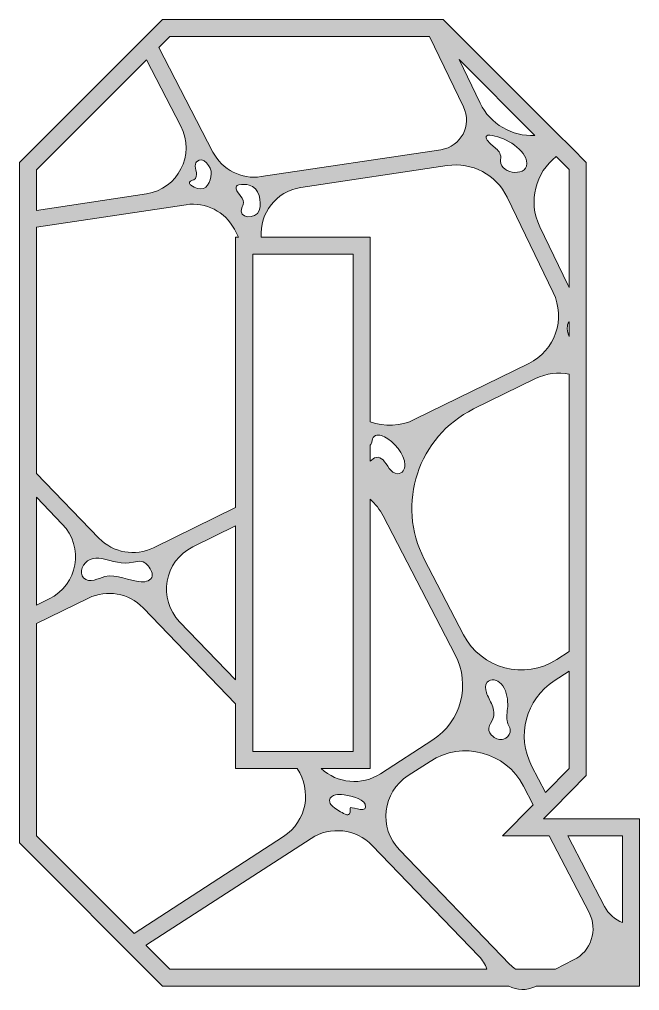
# Model space of a CAD drawing. Extents: x -1650 to 2650, y -4022 to 3022.
# Drawn here: x -1650 to -1365.4, y -1823 to -1377.5 of the extents above; entities that cross this region are included whole.
import ezdxf

# ---------------------------------------------------------------- set-up
doc = ezdxf.new("R2010")
doc.units = 0
doc.header["$MEASUREMENT"] = 0
doc.layers.add('Layer 1', color=7, linetype='Continuous')

msp = doc.modelspace()

# ---------------------------------------------------------------- hatches: boundary and pattern name
at = {"layer": 'Layer 1', "true_color": 0xffffff}
h = msp.add_hatch(color=7, dxfattribs=at)
h.dxf.hatch_style = 2
edge = h.paths.add_edge_path()
edge.add_spline(control_points=[(-1402.35, -1744.16), (-1402.35, -1744.16), (-1409.41, -1744.16), (-1409.41, -1744.16), (-1409.41, -1744.16), (-1404.78, -1739.48), (-1404.78, -1739.48), (-1404.78, -1739.48), (-1389.83, -1724.39), (-1389.83, -1724.39), (-1389.83, -1724.39), (-1389.83, -1671.42), (-1389.83, -1671.42), (-1389.83, -1671.42), (-1389.83, -1662.35), (-1389.83, -1662.35), (-1389.83, -1662.35), (-1389.83, -1543.3), (-1389.83, -1543.3), (-1389.83, -1543.3), (-1389.83, -1508.93), (-1389.83, -1508.93), (-1389.83, -1508.93), (-1389.83, -1443.14), (-1389.83, -1443.14), (-1389.83, -1443.14), (-1396.51, -1436.47), (-1396.51, -1436.47), (-1396.51, -1436.47), (-1403.65, -1429.33), (-1403.65, -1429.33), (-1403.65, -1429.33), (-1455.55, -1377.49), (-1455.55, -1377.49), (-1455.55, -1377.49), (-1457.15, -1377.49), (-1457.15, -1377.49), (-1457.15, -1377.49), (-1465.6, -1377.49), (-1465.6, -1377.49), (-1465.6, -1377.49), (-1584.28, -1377.49), (-1584.28, -1377.49), (-1584.28, -1377.49), (-1595.53, -1388.74), (-1595.53, -1388.74), (-1595.53, -1388.74), (-1650, -1443.2), (-1650, -1443.2), (-1650, -1443.2), (-1650, -1466.25), (-1650, -1466.25), (-1650, -1466.25), (-1650, -1473.95), (-1650, -1473.95), (-1650, -1473.95), (-1650, -1577.61), (-1650, -1577.61), (-1650, -1577.61), (-1650, -1588.57), (-1650, -1588.57), (-1650, -1588.57), (-1650, -1650.06), (-1650, -1650.06), (-1650, -1650.06), (-1650, -1658.54), (-1650, -1658.54), (-1650, -1658.54), (-1650, -1755.27), (-1650, -1755.27), (-1650, -1755.27), (-1584.28, -1820.99), (-1584.28, -1820.99), (-1584.28, -1820.99), (-1434.87, -1820.99), (-1434.87, -1820.99), (-1434.87, -1820.99), (-1426.69, -1820.99), (-1426.69, -1820.99), (-1426.69, -1820.99), (-1425.41, -1820.99), (-1425.41, -1820.99), (-1425.41, -1820.99), (-1425.41, -1821), (-1425.4, -1821), (-1421.72, -1822.93), (-1417.14, -1823.02), (-1413.39, -1821.23), (-1413.24, -1821.15), (-1413.07, -1821.07), (-1412.91, -1820.99), (-1412.91, -1820.99), (-1406.76, -1820.99), (-1406.76, -1820.99), (-1406.76, -1820.99), (-1397.89, -1820.99), (-1397.89, -1820.99), (-1397.89, -1820.99), (-1371.11, -1820.99), (-1371.11, -1820.99), (-1371.11, -1820.99), (-1365.39, -1820.99), (-1365.39, -1820.99), (-1365.39, -1820.99), (-1365.39, -1792.93), (-1365.39, -1792.93), (-1365.39, -1792.93), (-1365.39, -1744.16), (-1365.39, -1744.16), (-1365.39, -1744.16), (-1402.35, -1744.16), (-1402.35, -1744.16)], knot_values=[0, 0, 0, 0, 1, 1, 1, 2, 2, 2, 3, 3, 3, 4, 4, 4, 5, 5, 5, 6, 6, 6, 7, 7, 7, 8, 8, 8, 9, 9, 9, 10, 10, 10, 11, 11, 11, 12, 12, 12, 13, 13, 13, 14, 14, 14, 15, 15, 15, 16, 16, 16, 17, 17, 17, 18, 18, 18, 19, 19, 19, 20, 20, 20, 21, 21, 21, 22, 22, 22, 23, 23, 23, 24, 24, 24, 25, 25, 25, 26, 26, 26, 27, 27, 27, 28, 28, 28, 29, 29, 29, 30, 30, 30, 31, 31, 31, 32, 32, 32, 33, 33, 33, 34, 34, 34, 35, 35, 35, 36, 36, 36, 37, 37, 37, 37], degree=3, periodic=1)
edge = h.paths.add_edge_path()
edge.add_spline(control_points=[(-1373.25, -1752.02), (-1373.25, -1752.02), (-1373.25, -1791.85), (-1373.25, -1791.85), (-1376.67, -1790.47), (-1379.63, -1787.91), (-1381.46, -1784.38), (-1381.46, -1784.38), (-1398.26, -1752.02), (-1398.26, -1752.02), (-1398.26, -1752.02), (-1373.25, -1752.02), (-1373.25, -1752.02)], knot_values=[0, 0, 0, 0, 1, 1, 1, 2, 2, 2, 3, 3, 3, 4, 4, 4, 4], degree=3, periodic=1)
edge = h.paths.add_edge_path()
edge.add_spline(control_points=[(-1397.69, -1721.16), (-1397.69, -1721.16), (-1408.58, -1732.16), (-1408.58, -1732.16), (-1408.58, -1732.16), (-1414.92, -1719.96), (-1414.92, -1719.96), (-1422.04, -1706.25), (-1417.57, -1689.38), (-1404.61, -1680.99), (-1404.61, -1680.99), (-1397.69, -1676.5), (-1397.69, -1676.5), (-1397.69, -1676.5), (-1397.69, -1721.16), (-1397.69, -1721.16)], knot_values=[0, 0, 0, 0, 1, 1, 1, 2, 2, 2, 3, 3, 3, 4, 4, 4, 5, 5, 5, 5], degree=3, periodic=1)
edge = h.paths.add_edge_path()
edge.add_spline(control_points=[(-1397.69, -1667.44), (-1397.69, -1667.44), (-1403.31, -1671.08), (-1403.31, -1671.08), (-1418.16, -1680.69), (-1438.05, -1675.43), (-1446.19, -1659.74), (-1446.19, -1659.74), (-1464.19, -1625.08), (-1464.19, -1625.08), (-1477.31, -1599.84), (-1467.08, -1568.74), (-1441.54, -1556.21), (-1441.54, -1556.21), (-1413.16, -1542.28), (-1413.16, -1542.28), (-1408.17, -1539.82), (-1402.75, -1539.24), (-1397.69, -1540.25), (-1397.69, -1540.25), (-1397.69, -1667.44), (-1397.69, -1667.44)], knot_values=[0, 0, 0, 0, 1, 1, 1, 2, 2, 2, 3, 3, 3, 4, 4, 4, 5, 5, 5, 6, 6, 6, 7, 7, 7, 7], degree=3, periodic=1)
edge = h.paths.add_edge_path()
edge.add_spline(control_points=[(-1433.09, -1692.09), (-1433.88, -1690.1), (-1435.02, -1688.26), (-1435.7, -1686.22), (-1436.21, -1684.69), (-1436.39, -1682.84), (-1435.37, -1681.6), (-1434.6, -1680.65), (-1433.26, -1680.28), (-1432.06, -1680.49), (-1430.86, -1680.68), (-1429.79, -1681.39), (-1428.95, -1682.27), (-1426.59, -1684.73), (-1425.96, -1688.36), (-1425.9, -1691.76), (-1425.86, -1694.19), (-1426.66, -1696.91), (-1426.23, -1699.28), (-1425.9, -1701.13), (-1424.42, -1702.45), (-1424.83, -1704.5), (-1425.14, -1706.01), (-1426.37, -1707.32), (-1427.87, -1707.71), (-1429.49, -1708.15), (-1431.27, -1707.55), (-1432.6, -1706.5), (-1433.79, -1705.55), (-1434.73, -1704.1), (-1434.59, -1702.57), (-1434.44, -1701.02), (-1433.24, -1699.8), (-1432.67, -1698.35), (-1431.86, -1696.36), (-1432.3, -1694.08), (-1433.09, -1692.09)], knot_values=[0, 0, 0, 0, 1, 1, 1, 2, 2, 2, 3, 3, 3, 4, 4, 4, 5, 5, 5, 6, 6, 6, 7, 7, 7, 8, 8, 8, 9, 9, 9, 10, 10, 10, 11, 11, 11, 12, 12, 12, 12], degree=3, periodic=1)
edge = h.paths.add_edge_path()
edge.add_spline(control_points=[(-1498.19, -1740.73), (-1498.19, -1741.32), (-1498.38, -1742), (-1498.91, -1742.25), (-1499.39, -1742.48), (-1499.96, -1742.29), (-1500.45, -1742.07), (-1502.49, -1741.18), (-1504.39, -1740.01), (-1506.1, -1738.6), (-1506.75, -1738.07), (-1507.4, -1737.45), (-1507.61, -1736.64), (-1507.93, -1735.4), (-1507.07, -1734.08), (-1505.91, -1733.5), (-1504.76, -1732.92), (-1503.41, -1732.94), (-1502.13, -1733.07), (-1499.53, -1733.35), (-1492.41, -1734.64), (-1491.35, -1737.52), (-1489.72, -1741.99), (-1496.65, -1738.9), (-1498.13, -1739.03), (-1498.29, -1739.62), (-1498.19, -1740.11), (-1498.19, -1740.73)], knot_values=[0, 0, 0, 0, 1, 1, 1, 2, 2, 2, 3, 3, 3, 4, 4, 4, 5, 5, 5, 6, 6, 6, 7, 7, 7, 8, 8, 8, 9, 9, 9, 9], degree=3, periodic=1)
edge = h.paths.add_edge_path()
edge.add_spline(control_points=[(-1511.52, -1721.16), (-1511.52, -1721.16), (-1489.05, -1721.16), (-1489.05, -1721.16), (-1489.05, -1721.16), (-1489.05, -1597.63), (-1489.05, -1597.63), (-1486.66, -1599.71), (-1484.61, -1602.28), (-1483.06, -1605.28), (-1483.06, -1605.28), (-1449.97, -1668.99), (-1449.97, -1668.99), (-1442.85, -1682.7), (-1447.3, -1699.57), (-1460.27, -1707.96), (-1460.27, -1707.96), (-1484.32, -1723.54), (-1484.32, -1723.54), (-1492.91, -1729.1), (-1504.11, -1728.06), (-1511.52, -1721.16)], knot_values=[0, 0, 0, 0, 1, 1, 1, 2, 2, 2, 3, 3, 3, 4, 4, 4, 5, 5, 5, 6, 6, 6, 7, 7, 7, 7], degree=3, periodic=1)
h.paths.add_polyline_path([(-1529.72, -1713.3), (-1542.92, -1713.3), (-1542.92, -1699.61), (-1542.92, -1688.64), (-1542.92, -1605.98), (-1542.92, -1597.5), (-1542.92, -1490.01), (-1542.92, -1485.18), (-1536.85, -1485.18), (-1496.91, -1485.18), (-1496.91, -1557.59), (-1496.91, -1574.22), (-1496.91, -1581.01), (-1496.91, -1592.86), (-1496.91, -1713.3), (-1519.14, -1713.3)])
edge = h.paths.add_edge_path()
edge.add_spline(control_points=[(-1550.78, -1680.5), (-1550.78, -1680.5), (-1576.46, -1653.86), (-1576.46, -1653.86), (-1586.63, -1643.32), (-1583.58, -1625.93), (-1570.44, -1619.48), (-1570.44, -1619.48), (-1550.78, -1609.83), (-1550.78, -1609.83), (-1550.78, -1609.83), (-1550.78, -1680.5), (-1550.78, -1680.5)], knot_values=[0, 0, 0, 0, 1, 1, 1, 2, 2, 2, 3, 3, 3, 4, 4, 4, 4], degree=3, periodic=1)
edge = h.paths.add_edge_path()
edge.add_spline(control_points=[(-1548.4, -1458.69), (-1549.22, -1457.6), (-1550.21, -1456.55), (-1550.49, -1455.22), (-1550.6, -1454.67), (-1550.55, -1454.02), (-1550.1, -1453.66), (-1549.86, -1453.47), (-1549.54, -1453.4), (-1549.23, -1453.36), (-1547.68, -1453.11), (-1546.06, -1453.07), (-1544.54, -1453.5), (-1539.92, -1454.79), (-1538.6, -1460.99), (-1539.98, -1465.18), (-1541.41, -1469.53), (-1549.84, -1468.76), (-1547.98, -1463.88), (-1547.8, -1463.39), (-1547.48, -1462.96), (-1547.32, -1462.46), (-1546.88, -1461.17), (-1547.58, -1459.78), (-1548.4, -1458.69)], knot_values=[0, 0, 0, 0, 1, 1, 1, 2, 2, 2, 3, 3, 3, 4, 4, 4, 5, 5, 5, 6, 6, 6, 7, 7, 7, 8, 8, 8, 8], degree=3, periodic=1)
edge = h.paths.add_edge_path()
edge.add_spline(control_points=[(-1520.81, -1454.58), (-1520.81, -1454.58), (-1453.69, -1444.53), (-1453.69, -1444.53), (-1442.33, -1442.82), (-1431.18, -1448.71), (-1426.18, -1459.06), (-1426.18, -1459.06), (-1405.01, -1502.84), (-1405.01, -1502.84), (-1399.19, -1514.9), (-1404.19, -1529.39), (-1416.21, -1535.29), (-1416.21, -1535.29), (-1468.48, -1560.95), (-1468.48, -1560.95), (-1475.15, -1564.23), (-1482.55, -1564.42), (-1489.05, -1562.07), (-1489.05, -1562.07), (-1489.05, -1477.32), (-1489.05, -1477.32), (-1489.05, -1477.32), (-1539, -1477.32), (-1539, -1477.32), (-1539.79, -1466.63), (-1532.33, -1456.32), (-1520.81, -1454.58)], knot_values=[0, 0, 0, 0, 1, 1, 1, 2, 2, 2, 3, 3, 3, 4, 4, 4, 5, 5, 5, 6, 6, 6, 7, 7, 7, 8, 8, 8, 9, 9, 9, 9], degree=3, periodic=1)
edge = h.paths.add_edge_path()
edge.add_spline(control_points=[(-1431.84, -1436.23), (-1433.27, -1435.04), (-1434.9, -1433.94), (-1435.66, -1432.24), (-1435.8, -1431.92), (-1435.9, -1431.56), (-1435.79, -1431.23), (-1435.57, -1430.6), (-1434.72, -1430.51), (-1434.04, -1430.57), (-1428.35, -1431.11), (-1418.69, -1436.12), (-1417.28, -1442.31), (-1415.52, -1450.01), (-1429.26, -1448.82), (-1429.26, -1442.48), (-1429.26, -1441.93), (-1429.12, -1441.41), (-1429.1, -1440.86), (-1429.03, -1439), (-1430.41, -1437.42), (-1431.84, -1436.23)], knot_values=[0, 0, 0, 0, 1, 1, 1, 2, 2, 2, 3, 3, 3, 4, 4, 4, 5, 5, 5, 6, 6, 6, 7, 7, 7, 7], degree=3, periodic=1)
edge = h.paths.add_edge_path()
edge.add_spline(control_points=[(-1489.05, -1572.82), (-1488.87, -1572.65), (-1488.71, -1572.44), (-1488.58, -1572.2), (-1488.09, -1571.3), (-1488.2, -1570.14), (-1487.64, -1569.28), (-1486.62, -1567.68), (-1484.17, -1568.05), (-1482.48, -1568.91), (-1478.25, -1571.06), (-1473.13, -1576.77), (-1473.06, -1581.87), (-1473.02, -1583.85), (-1474.21, -1585.86), (-1476.46, -1585.9), (-1479.66, -1585.96), (-1481.17, -1581.52), (-1483.11, -1579.59), (-1483.94, -1578.78), (-1485.1, -1578.19), (-1486.24, -1578.4), (-1487.34, -1578.61), (-1488.16, -1579.48), (-1489.05, -1580.16), (-1489.05, -1580.16), (-1489.05, -1572.82), (-1489.05, -1572.82)], knot_values=[0, 0, 0, 0, 1, 1, 1, 2, 2, 2, 3, 3, 3, 4, 4, 4, 5, 5, 5, 6, 6, 6, 7, 7, 7, 8, 8, 8, 9, 9, 9, 9], degree=3, periodic=1)
edge = h.paths.add_edge_path()
edge.add_spline(control_points=[(-1397.69, -1523.01), (-1398.26, -1521.37), (-1398.73, -1519.71), (-1398.51, -1518.02), (-1398.44, -1517.45), (-1398.28, -1516.87), (-1397.92, -1516.41), (-1397.85, -1516.33), (-1397.77, -1516.25), (-1397.69, -1516.18), (-1397.69, -1516.18), (-1397.69, -1523.01), (-1397.69, -1523.01)], knot_values=[0, 0, 0, 0, 1, 1, 1, 2, 2, 2, 3, 3, 3, 4, 4, 4, 4], degree=3, periodic=1)
edge = h.paths.add_edge_path()
edge.add_spline(control_points=[(-1397.69, -1446.4), (-1397.69, -1446.4), (-1397.69, -1500.41), (-1397.69, -1500.41), (-1397.91, -1500.02), (-1398.11, -1499.62), (-1398.31, -1499.22), (-1398.31, -1499.22), (-1411.19, -1472.57), (-1411.19, -1472.57), (-1416.84, -1460.9), (-1413, -1447.68), (-1403.68, -1440.42), (-1403.68, -1440.42), (-1397.69, -1446.4), (-1397.69, -1446.4)], knot_values=[0, 0, 0, 0, 1, 1, 1, 2, 2, 2, 3, 3, 3, 4, 4, 4, 5, 5, 5, 5], degree=3, periodic=1)
edge = h.paths.add_edge_path()
edge.add_spline(control_points=[(-1413.41, -1430.69), (-1423.94, -1431.31), (-1433.92, -1425.54), (-1438.57, -1415.91), (-1438.57, -1415.91), (-1448.26, -1395.88), (-1448.26, -1395.88), (-1448.26, -1395.88), (-1413.41, -1430.69), (-1413.41, -1430.69)], knot_values=[0, 0, 0, 0, 1, 1, 1, 2, 2, 2, 3, 3, 3, 3], degree=3, periodic=1)
edge = h.paths.add_edge_path()
edge.add_spline(control_points=[(-1581.03, -1385.34), (-1581.03, -1385.34), (-1461.81, -1385.34), (-1461.81, -1385.34), (-1461.81, -1385.34), (-1446.19, -1417.64), (-1446.19, -1417.64), (-1442.16, -1426), (-1447.37, -1435.88), (-1456.56, -1437.26), (-1456.56, -1437.26), (-1539.03, -1449.62), (-1539.03, -1449.62), (-1548.08, -1450.98), (-1556.98, -1446.44), (-1561.2, -1438.32), (-1561.2, -1438.32), (-1586.09, -1390.4), (-1586.09, -1390.4), (-1586.09, -1390.4), (-1586.09, -1390.4), (-1586.09, -1390.4), (-1586.09, -1390.4), (-1581.03, -1385.34), (-1581.03, -1385.34)], knot_values=[0, 0, 0, 0, 1, 1, 1, 2, 2, 2, 3, 3, 3, 4, 4, 4, 5, 5, 5, 6, 6, 6, 7, 7, 7, 8, 8, 8, 8], degree=3, periodic=1)
edge = h.paths.add_edge_path()
edge.add_spline(control_points=[(-1568.79, -1447.65), (-1568.98, -1446.4), (-1569.46, -1445.15), (-1569.24, -1443.91), (-1569.16, -1443.52), (-1569.02, -1443.14), (-1568.75, -1442.84), (-1565.71, -1439.5), (-1561.66, -1445.5), (-1561.93, -1448.3), (-1562.25, -1451.81), (-1564.08, -1456.34), (-1568.24, -1455.03), (-1569.33, -1454.69), (-1570.35, -1454.16), (-1571.26, -1453.47), (-1571.61, -1453.21), (-1571.97, -1452.86), (-1571.96, -1452.42), (-1571.95, -1451.99), (-1571.57, -1451.64), (-1571.17, -1451.47), (-1570.76, -1451.29), (-1570.32, -1451.23), (-1569.93, -1451.02), (-1568.82, -1450.42), (-1568.6, -1448.9), (-1568.79, -1447.65)], knot_values=[0, 0, 0, 0, 1, 1, 1, 2, 2, 2, 3, 3, 3, 4, 4, 4, 5, 5, 5, 6, 6, 6, 7, 7, 7, 8, 8, 8, 9, 9, 9, 9], degree=3, periodic=1)
edge = h.paths.add_edge_path()
edge.add_spline(control_points=[(-1642.14, -1446.45), (-1642.14, -1446.45), (-1591.73, -1396.04), (-1591.73, -1396.04), (-1591.73, -1396.04), (-1575.92, -1426.49), (-1575.92, -1426.49), (-1569.15, -1439.52), (-1577.22, -1455.34), (-1591.74, -1457.52), (-1591.74, -1457.52), (-1642.14, -1465.07), (-1642.14, -1465.07), (-1642.14, -1465.07), (-1642.14, -1446.45), (-1642.14, -1446.45)], knot_values=[0, 0, 0, 0, 1, 1, 1, 2, 2, 2, 3, 3, 3, 4, 4, 4, 5, 5, 5, 5], degree=3, periodic=1)
edge = h.paths.add_edge_path()
edge.add_spline(control_points=[(-1642.14, -1472.77), (-1642.14, -1472.77), (-1573.52, -1462.49), (-1573.52, -1462.49), (-1564.47, -1461.13), (-1555.56, -1465.67), (-1551.35, -1473.78), (-1551.35, -1473.78), (-1549.52, -1477.32), (-1549.52, -1477.32), (-1549.52, -1477.32), (-1550.78, -1477.32), (-1550.78, -1477.32), (-1550.78, -1477.32), (-1550.78, -1601.35), (-1550.78, -1601.35), (-1550.78, -1601.35), (-1588.44, -1619.84), (-1588.44, -1619.84), (-1596.87, -1623.98), (-1606.99, -1622.2), (-1613.51, -1615.45), (-1613.51, -1615.45), (-1642.14, -1585.75), (-1642.14, -1585.75), (-1642.14, -1585.75), (-1642.14, -1472.77), (-1642.14, -1472.77)], knot_values=[0, 0, 0, 0, 1, 1, 1, 2, 2, 2, 3, 3, 3, 4, 4, 4, 5, 5, 5, 6, 6, 6, 7, 7, 7, 8, 8, 8, 9, 9, 9, 9], degree=3, periodic=1)
edge = h.paths.add_edge_path()
edge.add_spline(control_points=[(-1589.04, -1632.85), (-1589.4, -1634.92), (-1592.04, -1635.64), (-1594.14, -1635.5), (-1599.79, -1635.11), (-1605.3, -1631.76), (-1610.81, -1633.1), (-1612.49, -1633.5), (-1614.03, -1634.32), (-1615.71, -1634.72), (-1617.38, -1635.1), (-1619.34, -1634.97), (-1620.53, -1633.73), (-1621.66, -1632.55), (-1621.76, -1630.65), (-1621.21, -1629.11), (-1619.89, -1625.39), (-1615.67, -1623.98), (-1612.16, -1624.8), (-1607.04, -1625.99), (-1603.1, -1627.68), (-1597.66, -1626.54), (-1596.4, -1626.29), (-1595.12, -1625.92), (-1593.87, -1626.18), (-1591.92, -1626.58), (-1590.58, -1628.36), (-1589.69, -1630.14), (-1589.26, -1630.98), (-1588.88, -1631.92), (-1589.04, -1632.85)], knot_values=[0, 0, 0, 0, 1, 1, 1, 2, 2, 2, 3, 3, 3, 4, 4, 4, 5, 5, 5, 6, 6, 6, 7, 7, 7, 8, 8, 8, 9, 9, 9, 10, 10, 10, 10], degree=3, periodic=1)
edge = h.paths.add_edge_path()
edge.add_spline(control_points=[(-1642.14, -1596.71), (-1642.14, -1596.71), (-1630.32, -1608.98), (-1630.32, -1608.98), (-1620.15, -1619.52), (-1623.2, -1636.91), (-1636.35, -1643.36), (-1636.35, -1643.36), (-1642.14, -1646.2), (-1642.14, -1646.2), (-1642.14, -1646.2), (-1642.14, -1596.71), (-1642.14, -1596.71)], knot_values=[0, 0, 0, 0, 1, 1, 1, 2, 2, 2, 3, 3, 3, 4, 4, 4, 4], degree=3, periodic=1)
edge = h.paths.add_edge_path()
edge.add_spline(control_points=[(-1642.14, -1654.68), (-1642.14, -1654.68), (-1618.34, -1643), (-1618.34, -1643), (-1609.92, -1638.86), (-1599.79, -1640.64), (-1593.28, -1647.4), (-1593.28, -1647.4), (-1550.78, -1691.46), (-1550.78, -1691.46), (-1550.78, -1691.46), (-1550.78, -1721.16), (-1550.78, -1721.16), (-1550.78, -1721.16), (-1522.58, -1721.16), (-1522.58, -1721.16), (-1515.62, -1731.24), (-1518.14, -1745.44), (-1528.81, -1752.35), (-1528.81, -1752.35), (-1597.4, -1796.76), (-1597.4, -1796.76), (-1597.4, -1796.76), (-1642.14, -1752.02), (-1642.14, -1752.02), (-1642.14, -1752.02), (-1642.14, -1654.68), (-1642.14, -1654.68)], knot_values=[0, 0, 0, 0, 1, 1, 1, 2, 2, 2, 3, 3, 3, 4, 4, 4, 5, 5, 5, 6, 6, 6, 7, 7, 7, 8, 8, 8, 9, 9, 9, 9], degree=3, periodic=1)
edge = h.paths.add_edge_path()
edge.add_spline(control_points=[(-1581.03, -1813.14), (-1581.03, -1813.14), (-1591.89, -1802.27), (-1591.89, -1802.27), (-1591.81, -1802.21), (-1591.71, -1802.15), (-1591.62, -1802.09), (-1591.62, -1802.09), (-1516.16, -1753.22), (-1516.16, -1753.22), (-1507.24, -1747.45), (-1495.49, -1748.8), (-1488.11, -1756.45), (-1488.11, -1756.45), (-1439.16, -1807.22), (-1439.16, -1807.22), (-1437.45, -1808.98), (-1436.25, -1811.01), (-1435.52, -1813.14), (-1435.52, -1813.14), (-1581.03, -1813.14), (-1581.03, -1813.14)], knot_values=[0, 0, 0, 0, 1, 1, 1, 2, 2, 2, 3, 3, 3, 4, 4, 4, 5, 5, 5, 6, 6, 6, 7, 7, 7, 7], degree=3, periodic=1)
edge = h.paths.add_edge_path()
edge.add_spline(control_points=[(-1422.4, -1813.14), (-1423.3, -1812.52), (-1424.16, -1811.81), (-1424.94, -1811), (-1424.94, -1811), (-1475.59, -1758.47), (-1475.59, -1758.47), (-1485.29, -1748.41), (-1483.4, -1732.01), (-1471.67, -1724.42), (-1471.67, -1724.42), (-1461.57, -1717.88), (-1461.57, -1717.88), (-1446.73, -1708.26), (-1426.84, -1713.52), (-1418.68, -1729.21), (-1418.68, -1729.21), (-1414.2, -1737.84), (-1414.2, -1737.84), (-1414.2, -1737.84), (-1428.24, -1752.02), (-1428.24, -1752.02), (-1428.24, -1752.02), (-1406.83, -1752.02), (-1406.83, -1752.02), (-1406.83, -1752.02), (-1388.56, -1787.22), (-1388.56, -1787.22), (-1384.42, -1795.18), (-1387.63, -1805), (-1395.67, -1808.98), (-1395.67, -1808.98), (-1404.05, -1813.14), (-1404.05, -1813.14), (-1404.05, -1813.14), (-1422.4, -1813.14), (-1422.4, -1813.14)], knot_values=[0, 0, 0, 0, 1, 1, 1, 2, 2, 2, 3, 3, 3, 4, 4, 4, 5, 5, 5, 6, 6, 6, 7, 7, 7, 8, 8, 8, 9, 9, 9, 10, 10, 10, 11, 11, 11, 12, 12, 12, 12], degree=3, periodic=1)

# ---------------------------------------------------------------- linework, layer by layer
at = {"layer": 'Layer 1', "lineweight": 0}
msp.add_lwpolyline([(-1529.72, -1713.3), (-1542.92, -1713.3), (-1542.92, -1699.61), (-1542.92, -1688.64), (-1542.92, -1605.98), (-1542.92, -1597.5), (-1542.92, -1490.01), (-1542.92, -1485.18), (-1536.85, -1485.18), (-1496.91, -1485.18), (-1496.91, -1557.59), (-1496.91, -1574.22), (-1496.91, -1581.01), (-1496.91, -1592.86), (-1496.91, -1713.3), (-1519.14, -1713.3), (-1529.72, -1713.3)], dxfattribs=at)
for points, knots in [([(-1402.35, -1744.16), (-1402.35, -1744.16), (-1409.41, -1744.16), (-1409.41, -1744.16), (-1409.41, -1744.16), (-1404.78, -1739.48), (-1404.78, -1739.48), (-1404.78, -1739.48), (-1389.83, -1724.39), (-1389.83, -1724.39), (-1389.83, -1724.39), (-1389.83, -1671.42), (-1389.83, -1671.42), (-1389.83, -1671.42), (-1389.83, -1662.35), (-1389.83, -1662.35), (-1389.83, -1662.35), (-1389.83, -1543.3), (-1389.83, -1543.3), (-1389.83, -1543.3), (-1389.83, -1508.93), (-1389.83, -1508.93), (-1389.83, -1508.93), (-1389.83, -1443.14), (-1389.83, -1443.14), (-1389.83, -1443.14), (-1396.51, -1436.47), (-1396.51, -1436.47), (-1396.51, -1436.47), (-1403.65, -1429.33), (-1403.65, -1429.33), (-1403.65, -1429.33), (-1455.55, -1377.49), (-1455.55, -1377.49), (-1455.55, -1377.49), (-1457.15, -1377.49), (-1457.15, -1377.49), (-1457.15, -1377.49), (-1465.6, -1377.49), (-1465.6, -1377.49), (-1465.6, -1377.49), (-1584.28, -1377.49), (-1584.28, -1377.49), (-1584.28, -1377.49), (-1595.53, -1388.74), (-1595.53, -1388.74), (-1595.53, -1388.74), (-1650, -1443.2), (-1650, -1443.2), (-1650, -1443.2), (-1650, -1466.25), (-1650, -1466.25), (-1650, -1466.25), (-1650, -1473.95), (-1650, -1473.95), (-1650, -1473.95), (-1650, -1577.61), (-1650, -1577.61), (-1650, -1577.61), (-1650, -1588.57), (-1650, -1588.57), (-1650, -1588.57), (-1650, -1650.06), (-1650, -1650.06), (-1650, -1650.06), (-1650, -1658.54), (-1650, -1658.54), (-1650, -1658.54), (-1650, -1755.27), (-1650, -1755.27), (-1650, -1755.27), (-1584.28, -1820.99), (-1584.28, -1820.99), (-1584.28, -1820.99), (-1434.87, -1820.99), (-1434.87, -1820.99), (-1434.87, -1820.99), (-1426.69, -1820.99), (-1426.69, -1820.99), (-1426.69, -1820.99), (-1425.41, -1820.99), (-1425.41, -1820.99), (-1425.41, -1820.99), (-1425.41, -1821), (-1425.4, -1821), (-1421.72, -1822.93), (-1417.14, -1823.02), (-1413.39, -1821.23), (-1413.24, -1821.15), (-1413.07, -1821.07), (-1412.91, -1820.99), (-1412.91, -1820.99), (-1406.76, -1820.99), (-1406.76, -1820.99), (-1406.76, -1820.99), (-1397.89, -1820.99), (-1397.89, -1820.99), (-1397.89, -1820.99), (-1371.11, -1820.99), (-1371.11, -1820.99), (-1371.11, -1820.99), (-1365.39, -1820.99), (-1365.39, -1820.99), (-1365.39, -1820.99), (-1365.39, -1792.93), (-1365.39, -1792.93), (-1365.39, -1792.93), (-1365.39, -1744.16), (-1365.39, -1744.16), (-1365.39, -1744.16), (-1402.35, -1744.16), (-1402.35, -1744.16)], [0, 0, 0, 0, 1, 1, 1, 2, 2, 2, 3, 3, 3, 4, 4, 4, 5, 5, 5, 6, 6, 6, 7, 7, 7, 8, 8, 8, 9, 9, 9, 10, 10, 10, 11, 11, 11, 12, 12, 12, 13, 13, 13, 14, 14, 14, 15, 15, 15, 16, 16, 16, 17, 17, 17, 18, 18, 18, 19, 19, 19, 20, 20, 20, 21, 21, 21, 22, 22, 22, 23, 23, 23, 24, 24, 24, 25, 25, 25, 26, 26, 26, 27, 27, 27, 28, 28, 28, 29, 29, 29, 30, 30, 30, 31, 31, 31, 32, 32, 32, 33, 33, 33, 34, 34, 34, 35, 35, 35, 36, 36, 36, 37, 37, 37, 37]), ([(-1581.03, -1385.34), (-1581.03, -1385.34), (-1461.81, -1385.34), (-1461.81, -1385.34), (-1461.81, -1385.34), (-1446.19, -1417.64), (-1446.19, -1417.64), (-1442.16, -1426), (-1447.37, -1435.88), (-1456.56, -1437.26), (-1456.56, -1437.26), (-1539.03, -1449.62), (-1539.03, -1449.62), (-1548.08, -1450.98), (-1556.98, -1446.44), (-1561.2, -1438.32), (-1561.2, -1438.32), (-1586.09, -1390.4), (-1586.09, -1390.4), (-1586.09, -1390.4), (-1586.09, -1390.4), (-1586.09, -1390.4), (-1586.09, -1390.4), (-1581.03, -1385.34), (-1581.03, -1385.34)], [0, 0, 0, 0, 1, 1, 1, 2, 2, 2, 3, 3, 3, 4, 4, 4, 5, 5, 5, 6, 6, 6, 7, 7, 7, 8, 8, 8, 8]), ([(-1642.14, -1446.45), (-1642.14, -1446.45), (-1591.73, -1396.04), (-1591.73, -1396.04), (-1591.73, -1396.04), (-1575.92, -1426.49), (-1575.92, -1426.49), (-1569.15, -1439.52), (-1577.22, -1455.34), (-1591.74, -1457.52), (-1591.74, -1457.52), (-1642.14, -1465.07), (-1642.14, -1465.07), (-1642.14, -1465.07), (-1642.14, -1446.45), (-1642.14, -1446.45)], [0, 0, 0, 0, 1, 1, 1, 2, 2, 2, 3, 3, 3, 4, 4, 4, 5, 5, 5, 5]), ([(-1413.41, -1430.69), (-1423.94, -1431.31), (-1433.92, -1425.54), (-1438.57, -1415.91), (-1438.57, -1415.91), (-1448.26, -1395.88), (-1448.26, -1395.88), (-1448.26, -1395.88), (-1413.41, -1430.69), (-1413.41, -1430.69)], [0, 0, 0, 0, 1, 1, 1, 2, 2, 2, 3, 3, 3, 3]), ([(-1431.84, -1436.23), (-1433.27, -1435.04), (-1434.9, -1433.94), (-1435.66, -1432.24), (-1435.8, -1431.92), (-1435.9, -1431.56), (-1435.79, -1431.23), (-1435.57, -1430.6), (-1434.72, -1430.51), (-1434.04, -1430.57), (-1428.35, -1431.11), (-1418.69, -1436.12), (-1417.28, -1442.31), (-1415.52, -1450.01), (-1429.26, -1448.82), (-1429.26, -1442.48), (-1429.26, -1441.93), (-1429.12, -1441.41), (-1429.1, -1440.86), (-1429.03, -1439), (-1430.41, -1437.42), (-1431.84, -1436.23)], [0, 0, 0, 0, 1, 1, 1, 2, 2, 2, 3, 3, 3, 4, 4, 4, 5, 5, 5, 6, 6, 6, 7, 7, 7, 7]), ([(-1568.79, -1447.65), (-1568.98, -1446.4), (-1569.46, -1445.15), (-1569.24, -1443.91), (-1569.16, -1443.52), (-1569.02, -1443.14), (-1568.75, -1442.84), (-1565.71, -1439.5), (-1561.66, -1445.5), (-1561.93, -1448.3), (-1562.25, -1451.81), (-1564.08, -1456.34), (-1568.24, -1455.03), (-1569.33, -1454.69), (-1570.35, -1454.16), (-1571.26, -1453.47), (-1571.61, -1453.21), (-1571.97, -1452.86), (-1571.96, -1452.42), (-1571.95, -1451.99), (-1571.57, -1451.64), (-1571.17, -1451.47), (-1570.76, -1451.29), (-1570.32, -1451.23), (-1569.93, -1451.02), (-1568.82, -1450.42), (-1568.6, -1448.9), (-1568.79, -1447.65)], [0, 0, 0, 0, 1, 1, 1, 2, 2, 2, 3, 3, 3, 4, 4, 4, 5, 5, 5, 6, 6, 6, 7, 7, 7, 8, 8, 8, 9, 9, 9, 9]), ([(-1520.81, -1454.58), (-1520.81, -1454.58), (-1453.69, -1444.53), (-1453.69, -1444.53), (-1442.33, -1442.82), (-1431.18, -1448.71), (-1426.18, -1459.06), (-1426.18, -1459.06), (-1405.01, -1502.84), (-1405.01, -1502.84), (-1399.19, -1514.9), (-1404.19, -1529.39), (-1416.21, -1535.29), (-1416.21, -1535.29), (-1468.48, -1560.95), (-1468.48, -1560.95), (-1475.15, -1564.23), (-1482.55, -1564.42), (-1489.05, -1562.07), (-1489.05, -1562.07), (-1489.05, -1477.32), (-1489.05, -1477.32), (-1489.05, -1477.32), (-1539, -1477.32), (-1539, -1477.32), (-1539.79, -1466.63), (-1532.33, -1456.32), (-1520.81, -1454.58)], [0, 0, 0, 0, 1, 1, 1, 2, 2, 2, 3, 3, 3, 4, 4, 4, 5, 5, 5, 6, 6, 6, 7, 7, 7, 8, 8, 8, 9, 9, 9, 9]), ([(-1397.69, -1446.4), (-1397.69, -1446.4), (-1397.69, -1500.41), (-1397.69, -1500.41), (-1397.91, -1500.02), (-1398.11, -1499.62), (-1398.31, -1499.22), (-1398.31, -1499.22), (-1411.19, -1472.57), (-1411.19, -1472.57), (-1416.84, -1460.9), (-1413, -1447.68), (-1403.68, -1440.42), (-1403.68, -1440.42), (-1397.69, -1446.4), (-1397.69, -1446.4)], [0, 0, 0, 0, 1, 1, 1, 2, 2, 2, 3, 3, 3, 4, 4, 4, 5, 5, 5, 5]), ([(-1548.4, -1458.69), (-1549.22, -1457.6), (-1550.21, -1456.55), (-1550.49, -1455.22), (-1550.6, -1454.67), (-1550.55, -1454.02), (-1550.1, -1453.66), (-1549.86, -1453.47), (-1549.54, -1453.4), (-1549.23, -1453.36), (-1547.68, -1453.11), (-1546.06, -1453.07), (-1544.54, -1453.5), (-1539.92, -1454.79), (-1538.6, -1460.99), (-1539.98, -1465.18), (-1541.41, -1469.53), (-1549.84, -1468.76), (-1547.98, -1463.88), (-1547.8, -1463.39), (-1547.48, -1462.96), (-1547.32, -1462.46), (-1546.88, -1461.17), (-1547.58, -1459.78), (-1548.4, -1458.69)], [0, 0, 0, 0, 1, 1, 1, 2, 2, 2, 3, 3, 3, 4, 4, 4, 5, 5, 5, 6, 6, 6, 7, 7, 7, 8, 8, 8, 8]), ([(-1642.14, -1472.77), (-1642.14, -1472.77), (-1573.52, -1462.49), (-1573.52, -1462.49), (-1564.47, -1461.13), (-1555.56, -1465.67), (-1551.35, -1473.78), (-1551.35, -1473.78), (-1549.52, -1477.32), (-1549.52, -1477.32), (-1549.52, -1477.32), (-1550.78, -1477.32), (-1550.78, -1477.32), (-1550.78, -1477.32), (-1550.78, -1601.35), (-1550.78, -1601.35), (-1550.78, -1601.35), (-1588.44, -1619.84), (-1588.44, -1619.84), (-1596.87, -1623.98), (-1606.99, -1622.2), (-1613.51, -1615.45), (-1613.51, -1615.45), (-1642.14, -1585.75), (-1642.14, -1585.75), (-1642.14, -1585.75), (-1642.14, -1472.77), (-1642.14, -1472.77)], [0, 0, 0, 0, 1, 1, 1, 2, 2, 2, 3, 3, 3, 4, 4, 4, 5, 5, 5, 6, 6, 6, 7, 7, 7, 8, 8, 8, 9, 9, 9, 9]), ([(-1397.69, -1523.01), (-1398.26, -1521.37), (-1398.73, -1519.71), (-1398.51, -1518.02), (-1398.44, -1517.45), (-1398.28, -1516.87), (-1397.92, -1516.41), (-1397.85, -1516.33), (-1397.77, -1516.25), (-1397.69, -1516.18), (-1397.69, -1516.18), (-1397.69, -1523.01), (-1397.69, -1523.01)], [0, 0, 0, 0, 1, 1, 1, 2, 2, 2, 3, 3, 3, 4, 4, 4, 4]), ([(-1397.69, -1667.44), (-1397.69, -1667.44), (-1403.31, -1671.08), (-1403.31, -1671.08), (-1418.16, -1680.69), (-1438.05, -1675.43), (-1446.19, -1659.74), (-1446.19, -1659.74), (-1464.19, -1625.08), (-1464.19, -1625.08), (-1477.31, -1599.84), (-1467.08, -1568.74), (-1441.54, -1556.21), (-1441.54, -1556.21), (-1413.16, -1542.28), (-1413.16, -1542.28), (-1408.17, -1539.82), (-1402.75, -1539.24), (-1397.69, -1540.25), (-1397.69, -1540.25), (-1397.69, -1667.44), (-1397.69, -1667.44)], [0, 0, 0, 0, 1, 1, 1, 2, 2, 2, 3, 3, 3, 4, 4, 4, 5, 5, 5, 6, 6, 6, 7, 7, 7, 7]), ([(-1489.05, -1572.82), (-1488.87, -1572.65), (-1488.71, -1572.44), (-1488.58, -1572.2), (-1488.09, -1571.3), (-1488.2, -1570.14), (-1487.64, -1569.28), (-1486.62, -1567.68), (-1484.17, -1568.05), (-1482.48, -1568.91), (-1478.25, -1571.06), (-1473.13, -1576.77), (-1473.06, -1581.87), (-1473.02, -1583.85), (-1474.21, -1585.86), (-1476.46, -1585.9), (-1479.66, -1585.96), (-1481.17, -1581.52), (-1483.11, -1579.59), (-1483.94, -1578.78), (-1485.1, -1578.19), (-1486.24, -1578.4), (-1487.34, -1578.61), (-1488.16, -1579.48), (-1489.05, -1580.16), (-1489.05, -1580.16), (-1489.05, -1572.82), (-1489.05, -1572.82)], [0, 0, 0, 0, 1, 1, 1, 2, 2, 2, 3, 3, 3, 4, 4, 4, 5, 5, 5, 6, 6, 6, 7, 7, 7, 8, 8, 8, 9, 9, 9, 9]), ([(-1642.14, -1596.71), (-1642.14, -1596.71), (-1630.32, -1608.98), (-1630.32, -1608.98), (-1620.15, -1619.52), (-1623.2, -1636.91), (-1636.35, -1643.36), (-1636.35, -1643.36), (-1642.14, -1646.2), (-1642.14, -1646.2), (-1642.14, -1646.2), (-1642.14, -1596.71), (-1642.14, -1596.71)], [0, 0, 0, 0, 1, 1, 1, 2, 2, 2, 3, 3, 3, 4, 4, 4, 4]), ([(-1511.52, -1721.16), (-1511.52, -1721.16), (-1489.05, -1721.16), (-1489.05, -1721.16), (-1489.05, -1721.16), (-1489.05, -1597.63), (-1489.05, -1597.63), (-1486.66, -1599.71), (-1484.61, -1602.28), (-1483.06, -1605.28), (-1483.06, -1605.28), (-1449.97, -1668.99), (-1449.97, -1668.99), (-1442.85, -1682.7), (-1447.3, -1699.57), (-1460.27, -1707.96), (-1460.27, -1707.96), (-1484.32, -1723.54), (-1484.32, -1723.54), (-1492.91, -1729.1), (-1504.11, -1728.06), (-1511.52, -1721.16)], [0, 0, 0, 0, 1, 1, 1, 2, 2, 2, 3, 3, 3, 4, 4, 4, 5, 5, 5, 6, 6, 6, 7, 7, 7, 7]), ([(-1550.78, -1680.5), (-1550.78, -1680.5), (-1576.46, -1653.86), (-1576.46, -1653.86), (-1586.63, -1643.32), (-1583.58, -1625.93), (-1570.44, -1619.48), (-1570.44, -1619.48), (-1550.78, -1609.83), (-1550.78, -1609.83), (-1550.78, -1609.83), (-1550.78, -1680.5), (-1550.78, -1680.5)], [0, 0, 0, 0, 1, 1, 1, 2, 2, 2, 3, 3, 3, 4, 4, 4, 4]), ([(-1589.04, -1632.85), (-1589.4, -1634.92), (-1592.04, -1635.64), (-1594.14, -1635.5), (-1599.79, -1635.11), (-1605.3, -1631.76), (-1610.81, -1633.1), (-1612.49, -1633.5), (-1614.03, -1634.32), (-1615.71, -1634.72), (-1617.38, -1635.1), (-1619.34, -1634.97), (-1620.53, -1633.73), (-1621.66, -1632.55), (-1621.76, -1630.65), (-1621.21, -1629.11), (-1619.89, -1625.39), (-1615.67, -1623.98), (-1612.16, -1624.8), (-1607.04, -1625.99), (-1603.1, -1627.68), (-1597.66, -1626.54), (-1596.4, -1626.29), (-1595.12, -1625.92), (-1593.87, -1626.18), (-1591.92, -1626.58), (-1590.58, -1628.36), (-1589.69, -1630.14), (-1589.26, -1630.98), (-1588.88, -1631.92), (-1589.04, -1632.85)], [0, 0, 0, 0, 1, 1, 1, 2, 2, 2, 3, 3, 3, 4, 4, 4, 5, 5, 5, 6, 6, 6, 7, 7, 7, 8, 8, 8, 9, 9, 9, 10, 10, 10, 10]), ([(-1642.14, -1654.68), (-1642.14, -1654.68), (-1618.34, -1643), (-1618.34, -1643), (-1609.92, -1638.86), (-1599.79, -1640.64), (-1593.28, -1647.4), (-1593.28, -1647.4), (-1550.78, -1691.46), (-1550.78, -1691.46), (-1550.78, -1691.46), (-1550.78, -1721.16), (-1550.78, -1721.16), (-1550.78, -1721.16), (-1522.58, -1721.16), (-1522.58, -1721.16), (-1515.62, -1731.24), (-1518.14, -1745.44), (-1528.81, -1752.35), (-1528.81, -1752.35), (-1597.4, -1796.76), (-1597.4, -1796.76), (-1597.4, -1796.76), (-1642.14, -1752.02), (-1642.14, -1752.02), (-1642.14, -1752.02), (-1642.14, -1654.68), (-1642.14, -1654.68)], [0, 0, 0, 0, 1, 1, 1, 2, 2, 2, 3, 3, 3, 4, 4, 4, 5, 5, 5, 6, 6, 6, 7, 7, 7, 8, 8, 8, 9, 9, 9, 9]), ([(-1397.69, -1721.16), (-1397.69, -1721.16), (-1408.58, -1732.16), (-1408.58, -1732.16), (-1408.58, -1732.16), (-1414.92, -1719.96), (-1414.92, -1719.96), (-1422.04, -1706.25), (-1417.57, -1689.38), (-1404.61, -1680.99), (-1404.61, -1680.99), (-1397.69, -1676.5), (-1397.69, -1676.5), (-1397.69, -1676.5), (-1397.69, -1721.16), (-1397.69, -1721.16)], [0, 0, 0, 0, 1, 1, 1, 2, 2, 2, 3, 3, 3, 4, 4, 4, 5, 5, 5, 5]), ([(-1433.09, -1692.09), (-1433.88, -1690.1), (-1435.02, -1688.26), (-1435.7, -1686.22), (-1436.21, -1684.69), (-1436.39, -1682.84), (-1435.37, -1681.6), (-1434.6, -1680.65), (-1433.26, -1680.28), (-1432.06, -1680.49), (-1430.86, -1680.68), (-1429.79, -1681.39), (-1428.95, -1682.27), (-1426.59, -1684.73), (-1425.96, -1688.36), (-1425.9, -1691.76), (-1425.86, -1694.19), (-1426.66, -1696.91), (-1426.23, -1699.28), (-1425.9, -1701.13), (-1424.42, -1702.45), (-1424.83, -1704.5), (-1425.14, -1706.01), (-1426.37, -1707.32), (-1427.87, -1707.71), (-1429.49, -1708.15), (-1431.27, -1707.55), (-1432.6, -1706.5), (-1433.79, -1705.55), (-1434.73, -1704.1), (-1434.59, -1702.57), (-1434.44, -1701.02), (-1433.24, -1699.8), (-1432.67, -1698.35), (-1431.86, -1696.36), (-1432.3, -1694.08), (-1433.09, -1692.09)], [0, 0, 0, 0, 1, 1, 1, 2, 2, 2, 3, 3, 3, 4, 4, 4, 5, 5, 5, 6, 6, 6, 7, 7, 7, 8, 8, 8, 9, 9, 9, 10, 10, 10, 11, 11, 11, 12, 12, 12, 12]), ([(-1422.4, -1813.14), (-1423.3, -1812.52), (-1424.16, -1811.81), (-1424.94, -1811), (-1424.94, -1811), (-1475.59, -1758.47), (-1475.59, -1758.47), (-1485.29, -1748.41), (-1483.4, -1732.01), (-1471.67, -1724.42), (-1471.67, -1724.42), (-1461.57, -1717.88), (-1461.57, -1717.88), (-1446.73, -1708.26), (-1426.84, -1713.52), (-1418.68, -1729.21), (-1418.68, -1729.21), (-1414.2, -1737.84), (-1414.2, -1737.84), (-1414.2, -1737.84), (-1428.24, -1752.02), (-1428.24, -1752.02), (-1428.24, -1752.02), (-1406.83, -1752.02), (-1406.83, -1752.02), (-1406.83, -1752.02), (-1388.56, -1787.22), (-1388.56, -1787.22), (-1384.42, -1795.18), (-1387.63, -1805), (-1395.67, -1808.98), (-1395.67, -1808.98), (-1404.05, -1813.14), (-1404.05, -1813.14), (-1404.05, -1813.14), (-1422.4, -1813.14), (-1422.4, -1813.14)], [0, 0, 0, 0, 1, 1, 1, 2, 2, 2, 3, 3, 3, 4, 4, 4, 5, 5, 5, 6, 6, 6, 7, 7, 7, 8, 8, 8, 9, 9, 9, 10, 10, 10, 11, 11, 11, 12, 12, 12, 12]), ([(-1498.19, -1740.73), (-1498.19, -1741.32), (-1498.38, -1742), (-1498.91, -1742.25), (-1499.39, -1742.48), (-1499.96, -1742.29), (-1500.45, -1742.07), (-1502.49, -1741.18), (-1504.39, -1740.01), (-1506.1, -1738.6), (-1506.75, -1738.07), (-1507.4, -1737.45), (-1507.61, -1736.64), (-1507.93, -1735.4), (-1507.07, -1734.08), (-1505.91, -1733.5), (-1504.76, -1732.92), (-1503.41, -1732.94), (-1502.13, -1733.07), (-1499.53, -1733.35), (-1492.41, -1734.64), (-1491.35, -1737.52), (-1489.72, -1741.99), (-1496.65, -1738.9), (-1498.13, -1739.03), (-1498.29, -1739.62), (-1498.19, -1740.11), (-1498.19, -1740.73)], [0, 0, 0, 0, 1, 1, 1, 2, 2, 2, 3, 3, 3, 4, 4, 4, 5, 5, 5, 6, 6, 6, 7, 7, 7, 8, 8, 8, 9, 9, 9, 9]), ([(-1581.03, -1813.14), (-1581.03, -1813.14), (-1591.89, -1802.27), (-1591.89, -1802.27), (-1591.81, -1802.21), (-1591.71, -1802.15), (-1591.62, -1802.09), (-1591.62, -1802.09), (-1516.16, -1753.22), (-1516.16, -1753.22), (-1507.24, -1747.45), (-1495.49, -1748.8), (-1488.11, -1756.45), (-1488.11, -1756.45), (-1439.16, -1807.22), (-1439.16, -1807.22), (-1437.45, -1808.98), (-1436.25, -1811.01), (-1435.52, -1813.14), (-1435.52, -1813.14), (-1581.03, -1813.14), (-1581.03, -1813.14)], [0, 0, 0, 0, 1, 1, 1, 2, 2, 2, 3, 3, 3, 4, 4, 4, 5, 5, 5, 6, 6, 6, 7, 7, 7, 7]), ([(-1373.25, -1752.02), (-1373.25, -1752.02), (-1373.25, -1791.85), (-1373.25, -1791.85), (-1376.67, -1790.47), (-1379.63, -1787.91), (-1381.46, -1784.38), (-1381.46, -1784.38), (-1398.26, -1752.02), (-1398.26, -1752.02), (-1398.26, -1752.02), (-1373.25, -1752.02), (-1373.25, -1752.02)], [0, 0, 0, 0, 1, 1, 1, 2, 2, 2, 3, 3, 3, 4, 4, 4, 4])]:
    msp.add_open_spline(points, degree=3, knots=knots, dxfattribs=at)

doc.saveas('drawing.dxf')
